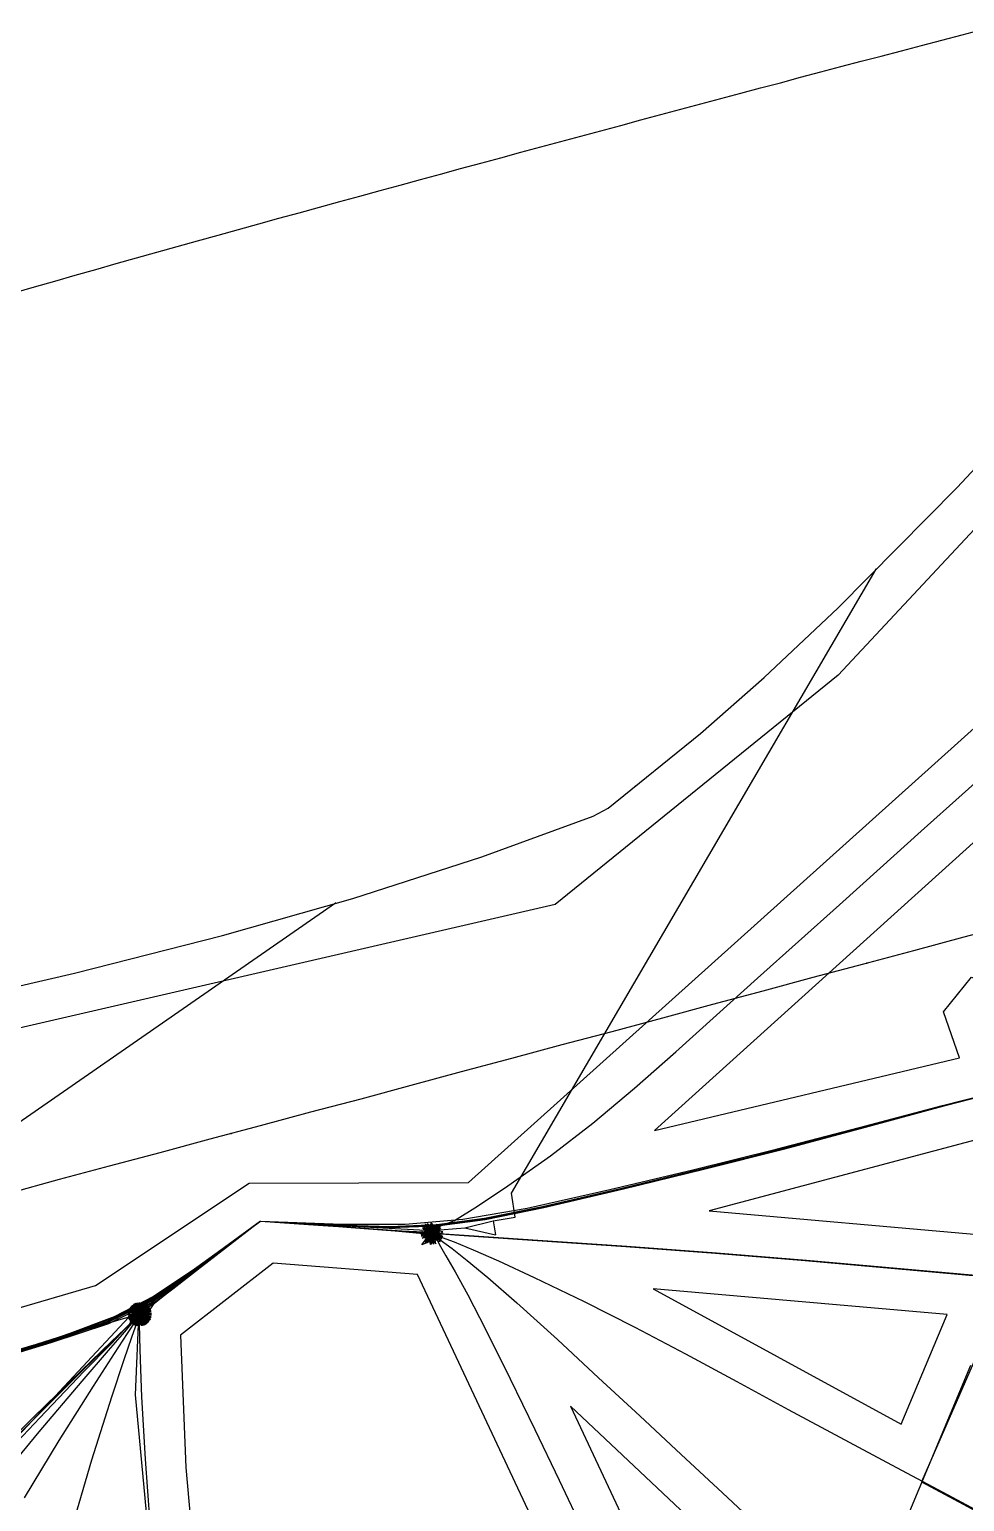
# Model space of a CAD drawing. Header units: metres. Extents: x 465982 to 489928, y 209046 to 231790.
# Drawn here: x 486139 to 487034, y 230099 to 231507 of the extents above; entities that cross this region are included whole.
import ezdxf

# ---------------------------------------------------------------- set-up
doc = ezdxf.new("R2010")
doc.units = ezdxf.units.M
for name, color, linetype in [('ANCHORS_OUTSIDE', 30, 'CONTINUOUS'), ('CELL', 1, 'CONTINUOUS'), ('GREEN_CORRIDOR_EDGES', 3, 'CONTINUOUS'), ('GREEN_CORRIDOR_PARCELS', 3, 'CONTINUOUS'), ('RAILWAY', 7, 'CONTINUOUS'), ('WOOL_ROADS_L1', 30, 'CONTINUOUS'), ('WOOL_ROADS_L2', 94, 'CONTINUOUS'), ('WOOL_THREADS', 8, 'CONTINUOUS')]:
    doc.layers.add(name, color=color, linetype=linetype)

msp = doc.modelspace()

# ---------------------------------------------------------------- linework, layer by layer
at = {"layer": 'ANCHORS_OUTSIDE'}
for p in [(486949.127, 230991.038), (486718.967, 230783.508), (486431.942, 230671.469), (486940.183, 230614.198), (486332.075, 230451.384)]:
    msp.add_point(p, dxfattribs=at)
at = {"layer": 'CELL'}
msp.add_lwpolyline([(486008.73, 230564.6), (486182.46, 230604.71), (486323.83, 230640.72), (486448.54, 230676.19), (486571.95, 230715.88), (486678.41, 230754.92), (486692.87, 230762.36), (486780.98, 230833.76), (486841.77, 230887.33), (486912.57, 230953.98), (487026.39, 231069.36), (487224.94, 231282.13)], dxfattribs=at)
at = {"layer": 'GREEN_CORRIDOR_EDGES'}
msp.add_lwpolyline([(486124.496, 231255.614), (486144.087, 231261.2), (486163.633, 231266.764), (486183.186, 231272.338), (486202.745, 231277.899), (486222.302, 231283.425), (486241.731, 231288.861), (486261.153, 231294.314), (486280.612, 231299.751), (486300.132, 231305.209), (486319.712, 231310.658), (486339.162, 231316.04), (486358.535, 231321.406), (486377.903, 231326.771), (486397.282, 231332.141), (486416.669, 231337.487), (486435.989, 231342.779), (486455.312, 231348.076), (486474.618, 231353.357), (486493.885, 231358.615), (486513.144, 231363.856), (486532.351, 231369.07), (486551.594, 231374.286), (486570.85, 231379.507), (486590.084, 231384.724), (486609.283, 231389.93), (486628.451, 231395.102), (486647.599, 231400.259), (486666.715, 231405.423), (486685.776, 231410.557), (486704.838, 231415.693), (486723.905, 231420.808), (486743.019, 231425.935), (486762.158, 231431.052), (486781.244, 231436.159), (486800.379, 231441.276), (486819.464, 231446.365), (486838.534, 231451.437), (486857.621, 231456.512), (486876.772, 231461.626), (486895.995, 231466.735), (486915.22, 231471.842), (486934.489, 231476.938), (486953.804, 231482.02), (486973.099, 231487.107), (486992.443, 231492.198), (487011.767, 231497.285), (487031.075, 231502.363), (487050.396, 231507.43)], dxfattribs=at)
at = {"layer": 'GREEN_CORRIDOR_PARCELS'}
for points in [[(485563.218, 230124.17), (485557.802, 230117.007), (486202.561, 230305.68), (486349.551, 230403.795), (486559.115, 230404.233), (487755.671, 231479.903), (487534.725, 231457.47), (487371.345, 231381.185), (486912.775, 230889.773), (486641.931, 230670.295), (485376.261, 230378.083), (485058.043, 230355.85), (484885.487, 230282.648)], [(486736.995, 230454.236), (487028.809, 230523.783), (487013.42, 230567.548), (487040.252, 230600.788), (487145.659, 230568.25), (487506.973, 231139.938), (487535.443, 231152.302), (487483.919, 231128.455)], [(487049.847, 230354.305), (487093.705, 230458.209), (486789.301, 230377.291)], [(486435.343, 229502.58), (486652.849, 229597.469), (486726.042, 229662.76), (486783.475, 229734.347), (486510.243, 230316.337), (486372.349, 230327.089), (486283.792, 230258.309), (486288.777, 230131.679), (486335.693, 229605.617)], [(486972.886, 230173.127), (487016.891, 230277.99), (486735.696, 230302.798)], [(486827.703, 229825.799), (486888.749, 229971.59), (486656.59, 230190.336)]]:
    msp.add_lwpolyline(points, close=True, dxfattribs=at)
at = {"layer": 'RAILWAY'}
msp.add_lwpolyline([(486120, 230394.2), (486167.97, 230407.51), (486215.94, 230420.46), (486264.25, 230433.07), (486312.22, 230446.02), (486360.19, 230458.98), (486408.5, 230471.93), (486456.47, 230484.54), (486504.44, 230497.49), (486552.4, 230510.45), (486600.72, 230523.4), (486648.69, 230536.36), (486696.65, 230548.96), (486744.97, 230561.92), (486792.94, 230574.87), (486840.9, 230587.83), (486888.87, 230600.78), (486937.19, 230613.39), (486985.16, 230626.34), (487033.12, 230639.3), (487081.44, 230652.25)], dxfattribs=at)
at = {"layer": 'WOOL_ROADS_L1'}
for points in [[(486215.893, 229439.632), (486298.078, 229587.753), (486240.696, 230201.287), (486244.211, 230283.607), (486360.255, 230367.509), (486524.112, 230358.534), (486555.703, 230360.851), (486582.756, 230367.802), (486603.729, 230371.067), (486600.136, 230394.153), (486949.127, 230991.038)], [(486431.942, 230671.47), (485580.674, 230080.888)]]:
    msp.add_lwpolyline(points, dxfattribs=at)
at = {"layer": 'WOOL_ROADS_L2'}
for points in [[(486555.703, 230360.851), (486584.843, 230354.392)], [(486582.756, 230367.802), (486584.843, 230354.392)], [(487077.047, 230312.186), (486992.495, 230117.868), (487129.171, 230044.75)], [(486234.357, 230275.661), (485646.327, 230102.105)], [(486234.357, 230275.661), (486101.715, 230133.56)], [(486244.211, 230283.607), (486234.357, 230275.661)], [(486234.357, 230275.661), (486243.834, 230268.743)]]:
    msp.add_lwpolyline(points, dxfattribs=at)
at = {"layer": 'WOOL_THREADS'}
for points in [[(486360.255, 230367.509), (486418.371, 230363.39), (486459.406, 230360.384), (486489.041, 230358.095), (486512.732, 230355.742), (486533.166, 230351.783), (486517.787, 230364.101), (486523.222, 230344.939), (486532.189, 230362.628), (486513.688, 230355.334), (486532.155, 230348.03), (486523.463, 230365.903), (486517.668, 230346.901), (486534.769, 230357.013), (486515.29, 230360.888), (486528.073, 230345.719), (486524.371, 230365.228), (486525.665, 230345.357), (486517.809, 230363.558), (486534.478, 230352.783), (486514.709, 230351.021), (486530.217, 230363.376), (486519.659, 230346.5), (486531.85, 230362.169), (486514.032, 230353.471), (486533.781, 230351.64), (486516.537, 230361.495), (486532.754, 230349.989), (486514.382, 230357.405), (486534.169, 230355.855), (486514.299, 230355.33), (486533.887, 230352.314), (486515.679, 230360.218), (486533.617, 230351.646), (486513.991, 230354.519), (486532.759, 230360.895), (486518.059, 230347.542), (486531.852, 230361.878), (486513.948, 230353.337), (486533.586, 230350.519), (486520.077, 230365.094), (486522.619, 230345.468), (486529.023, 230364.366), (486522.811, 230345.58), (486517.95, 230364.963), (486533.16, 230352.529), (486514.466, 230344.801), (486525.918, 230360.512), (486545.641, 230368.058), (486567.727, 230381.674), (486596.776, 230401.319), (486637.483, 230429.832), (486678.101, 230461.103), (486717.928, 230494.763), (486757.31, 230529.359), (486796.447, 230564.522), (486835.576, 230599.697), (486874.704, 230634.874), (486913.833, 230670.05), (486952.961, 230705.227), (486992.09, 230740.402), (487031.219, 230775.579), (487070.347, 230810.756)], [(486360.255, 230367.509), (486431.663, 230363.397), (486484.613, 230361.461), (486529.287, 230362.805), (486575.003, 230369.102), (486631.077, 230380.574), (486707.401, 230398.255), (486784.249, 230417.084), (486861.515, 230436.592), (486938.894, 230457.39), (487016.272, 230478.196), (487091.837, 230497.954)], [(486360.255, 230367.509), (486438.199, 230364.522), (486498.563, 230364.648), (486553.76, 230369.33), (486615.32, 230379.939), (486694.338, 230397.587), (486773.762, 230416.498), (486853.378, 230436.103), (486932.954, 230457.004), (487012.463, 230477.92), (487090.142, 230497.828)], [(486360.255, 230367.509), (486431.624, 230363.6), (486484.522, 230361.904), (486529.116, 230363.404), (486574.74, 230369.602), (486630.691, 230380.934), (486706.81, 230398.531), (486783.446, 230417.25), (486860.487, 230436.629), (486937.636, 230457.25), (487014.768, 230477.88), (487090.024, 230497.484)], [(486360.255, 230367.509), (486431.559, 230363.834), (486484.376, 230362.397), (486528.846, 230364.052), (486574.313, 230370.147), (486630.039, 230381.314), (486705.8, 230398.792), (486782.054, 230417.358), (486858.691, 230436.564), (486935.415, 230456.96), (487012.104, 230477.361), (487087.052, 230496.802)], [(486360.255, 230367.509), (486299.029, 230320.547), (486256.466, 230289.662), (486214.795, 230269.316), (486159.749, 230251.099), (486074.551, 230225.223)], [(486360.255, 230367.509), (486298.835, 230320.959), (486255.892, 230290.817), (486214.396, 230270.439), (486159.667, 230251.841), (486074.708, 230225.997)], [(486360.255, 230367.509), (486298.635, 230321.37), (486255.416, 230291.812), (486214.047, 230271.456), (486159.595, 230252.564), (486074.878, 230226.709)], [(486360.255, 230367.509), (486298.476, 230321.792), (486255.099, 230292.746), (486213.908, 230272.516), (486159.797, 230253.413), (486075.51, 230227.614)], [(486360.255, 230367.509), (486307.869, 230326.976), (486275.599, 230301.912), (486253.625, 230285.05), (486235.648, 230270.75), (486252.402, 230286.142), (486237.678, 230269.248), (486250.595, 230287.802), (486239.912, 230268.003), (486248.413, 230288.897), (486242.188, 230267.251), (486246.191, 230289.436), (486244.363, 230266.978), (486244.116, 230289.515), (486246.326, 230267.088), (486242.282, 230289.26), (486248.026, 230267.467), (486240.716, 230288.786), (486249.465, 230268.017), (486239.393, 230288.178), (486250.683, 230268.673), (486238.265, 230287.48), (486251.734, 230269.41), (486237.279, 230286.701), (486252.665, 230270.233), (486236.396, 230285.829), (486253.506, 230271.161), (486235.595, 230284.84), (486254.265, 230272.217), (486234.881, 230283.714), (486254.927, 230273.414), (486234.279, 230282.446), (486255.46, 230274.747), (486233.824, 230281.055), (486255.829, 230276.189), (486233.549, 230279.577), (486256.006, 230277.688), (486233.473, 230278.071), (486255.983, 230279.186), (486233.595, 230276.598), (486255.771, 230280.621), (486233.894, 230275.214), (486255.405, 230281.95), (486234.339, 230273.957), (486254.927, 230283.151), (486234.903, 230272.853), (486254.392, 230284.241), (486235.593, 230271.924), (486253.871, 230285.3), (486236.491, 230271.271), (486253.545, 230286.529), (486237.084, 230270.847), (486217.456, 230251.902), (486188.657, 230224.322), (486142.782, 230179.667), (486095.825, 230133.247)], [(486360.255, 230367.509), (486308.243, 230327.26), (486276.309, 230302.458), (486254.781, 230286.051), (486236.626, 230273.759), (486254.848, 230282.059), (486234.892, 230276.735), (486255.164, 230278.045), (486234.788, 230280.322), (486254.341, 230274.509), (486235.972, 230283.512), (486252.625, 230271.686), (486237.95, 230285.918), (486250.418, 230269.73), (486240.233, 230287.45), (486248.133, 230268.603), (486242.43, 230288.229), (486246.079, 230268.119), (486244.297, 230288.481), (486244.423, 230268.042), (486245.73, 230288.439), (486243.213, 230268.156), (486246.724, 230288.291), (486242.424, 230268.31), (486247.321, 230288.153), (486242.003, 230268.418), (486247.58, 230288.081), (486241.894, 230268.449), (486247.548, 230288.091), (486242.059, 230268.402), (486247.255, 230288.17), (486242.478, 230268.297), (486246.71, 230288.293), (486243.154, 230268.166), (486245.898, 230288.42), (486244.108, 230268.06), (486244.794, 230288.486), (486245.369, 230268.057), (486243.371, 230288.397), (486246.952, 230268.274), (486241.636, 230288.01), (486248.821, 230268.877), (486239.662, 230287.147), (486250.853, 230270.048), (486237.628, 230285.632), (486252.8, 230271.943), (486235.836, 230283.352), (486254.296, 230274.606), (486234.661, 230280.342), (486254.914, 230277.876), (486234.444, 230276.812), (486254.265, 230281.313), (486235.354, 230273.053), (486252.219, 230283.912), (486235.872, 230269.397), (486216.699, 230250.612), (486188.241, 230222.714), (486142.769, 230177.411), (486096.142, 230130.396)], [(486360.255, 230367.509), (486299.67, 230322.635), (486258.138, 230294.488), (486220.404, 230275.073), (486172.222, 230257.21), (486097.906, 230233.779)], [(486360.255, 230367.509), (486299.579, 230322.999), (486258.005, 230295.248), (486220.49, 230276.013), (486172.741, 230258.06), (486099.103, 230234.718)], [(486360.255, 230367.509), (486308.94, 230327.813), (486277.783, 230303.622), (486257.768, 230287.61), (486246.639, 230271.344), (486239.181, 230286.785), (486249.758, 230271.672), (486239.225, 230285.806), (486249.264, 230270.766), (486240.745, 230286.426), (486247.756, 230269.881), (486242.603, 230287.013), (486245.813, 230269.368), (486244.719, 230287.244), (486243.611, 230269.356), (486246.994, 230286.949), (486241.322, 230269.95), (486249.245, 230286.021), (486239.171, 230271.202), (486251.232, 230284.453), (486237.407, 230273.054), (486252.72, 230282.358), (486236.236, 230275.334), (486253.548, 230279.956), (486235.761, 230277.788), (486253.677, 230277.519), (486235.952, 230280.146), (486253.203, 230275.297), (486236.662, 230282.19), (486252.31, 230273.459), (486237.68, 230283.805), (486251.223, 230272.07), (486238.788, 230284.974), (486250.138, 230271.106), (486239.813, 230285.753), (486249.198, 230270.487), (486240.649, 230286.236), (486248.478, 230270.117), (486241.248, 230286.514), (486248, 230269.915), (486241.611, 230286.657), (486247.744, 230269.819), (486241.77, 230286.714), (486247.67, 230269.793), (486241.771, 230286.713), (486247.733, 230269.813), (486241.661, 230286.669), (486247.885, 230269.861), (486241.487, 230286.592), (486248.09, 230269.919), (486241.3, 230286.477), (486248.308, 230269.939), (486241.205, 230286.31), (486248.397, 230269.75), (486241.684, 230286.109), (486247.111, 230268.585), (486244.782, 230285.648), (486234.811, 230268.652), (486217.71, 230250.439), (486191.433, 230223.431), (486149.198, 230179.267), (486105.684, 230133.208)], [(486360.255, 230367.509), (486309.817, 230328.499), (486279.601, 230305.069), (486260.683, 230290.785), (486245.669, 230283.356), (486240.552, 230269.735), (486250.36, 230282.24), (486237.36, 230274.885), (486251.733, 230280.659), (486237.23, 230276.211), (486252.101, 230280.012), (486237.194, 230276.804), (486252.255, 230279.528), (486237.145, 230277.3), (486252.337, 230279.036), (486237.105, 230277.819), (486252.376, 230278.491), (486237.094, 230278.401), (486252.37, 230277.87), (486237.132, 230279.067), (486252.297, 230277.156), (486237.248, 230279.828), (486252.131, 230276.35), (486237.472, 230280.677), (486251.841, 230275.467), (486237.835, 230281.585), (486251.402, 230274.546), (486238.353, 230282.504), (486250.806, 230273.643), (486239.021, 230283.376), (486250.073, 230272.817), (486239.808, 230284.142), (486249.248, 230272.121), (486240.656, 230284.762), (486248.394, 230271.581), (486241.498, 230285.222), (486247.579, 230271.198), (486242.272, 230285.532), (486246.857, 230270.951), (486242.933, 230285.724), (486246.263, 230270.807), (486243.459, 230285.832), (486245.805, 230270.729), (486243.852, 230285.888), (486245.469, 230270.689), (486244.137, 230285.916), (486245.227, 230270.67), (486244.347, 230285.93), (486245.04, 230270.662), (486244.52, 230285.94), (486244.872, 230270.664), (486244.693, 230285.954), (486244.687, 230270.682), (486244.903, 230285.985), (486244.442, 230270.746), (486245.242, 230286.077), (486243.983, 230270.966), (486246.22, 230286.303), (486242.59, 230271.837), (486250.889, 230285.433), (486241.191, 230274.503), (486230.304, 230261.539), (486214.485, 230243.49), (486189.357, 230214.38), (486148.267, 230165.804), (486106.509, 230115.451)], [(486360.255, 230367.509), (486310.225, 230328.836), (486280.383, 230305.73), (486262.079, 230291.664), (486249.653, 230282.126), (486239.228, 230274.233), (486249.854, 230281.798), (486239.083, 230274.895), (486250.311, 230281.323), (486238.804, 230275.59), (486250.686, 230280.618), (486238.506, 230276.439), (486250.985, 230279.673), (486238.283, 230277.522), (486251.136, 230278.466), (486238.257, 230278.857), (486251.012, 230277.022), (486238.574, 230280.388), (486250.474, 230275.443), (486239.361, 230281.965), (486249.427, 230273.921), (486240.667, 230283.371), (486247.877, 230272.692), (486242.427, 230284.367), (486245.956, 230271.976), (486244.451, 230284.772), (486243.894, 230271.899), (486246.482, 230284.522), (486241.958, 230272.457), (486248.269, 230283.69), (486240.364, 230273.516), (486249.641, 230282.457), (486239.228, 230274.868), (486250.539, 230281.039), (486238.556, 230276.305), (486251.006, 230279.625), (486238.27, 230277.665), (486251.138, 230278.338), (486238.263, 230278.865), (486251.045, 230277.23), (486238.435, 230279.885), (486250.81, 230276.292), (486238.72, 230280.749), (486250.483, 230275.488), (486239.088, 230281.505), (486250.074, 230274.771), (486239.541, 230282.194), (486249.569, 230274.102), (486240.106, 230282.848), (486248.936, 230273.463), (486240.816, 230283.469), (486248.141, 230272.867), (486241.702, 230284.029), (486247.161, 230272.358), (486242.776, 230284.477), (486245.995, 230272.002), (486244.025, 230284.741), (486244.681, 230271.881), (486245.401, 230284.761), (486243.306, 230272.074), (486246.836, 230284.516), (486242.046, 230272.645), (486248.223, 230284.116), (486241.233, 230273.04), (486232.641, 230259.904), (486220.191, 230240.839), (486200.278, 230209.671), (486167.425, 230157.428), (486134.335, 230102.732)], [(486360.255, 230367.509), (486310.584, 230329.168), (486280.985, 230306.298), (486262.999, 230292.478), (486251.038, 230283.598), (486240.102, 230279.138), (486249.725, 230274.893), (486242.326, 230283.095), (486244.981, 230272.669), (486246.465, 230283.482), (486240.918, 230274.181), (486249.531, 230280.821), (486239.098, 230277.839), (486249.919, 230276.873), (486240.152, 230281.614), (486247.675, 230273.78), (486243.252, 230283.698), (486244.162, 230272.875), (486246.756, 230283.422), (486241.038, 230274.187), (486249.233, 230281.316), (486239.357, 230276.793), (486250.085, 230278.502), (486239.273, 230279.561), (486249.528, 230275.976), (486240.307, 230281.72), (486248.187, 230274.241), (486241.797, 230283.027), (486246.68, 230273.322), (486243.223, 230283.622), (486245.402, 230272.978), (486244.313, 230283.788), (486244.517, 230272.925), (486244.993, 230283.78), (486244.034, 230272.957), (486245.292, 230283.749), (486243.9, 230272.974), (486245.282, 230283.751), (486244.036, 230272.957), (486245.041, 230283.775), (486244.359, 230272.932), (486244.658, 230283.793), (486244.779, 230272.929), (486244.225, 230283.779), (486245.202, 230272.958), (486243.836, 230283.737), (486245.535, 230273.006), (486243.578, 230283.693), (486245.698, 230273.037), (486243.528, 230283.684), (486245.621, 230273.022), (486243.746, 230283.724), (486245.25, 230272.962), (486244.278, 230283.784), (486244.551, 230272.921), (486245.142, 230283.769), (486243.529, 230273.022), (486246.293, 230283.524), (486242.262, 230273.426), (486247.589, 230282.879), (486240.91, 230274.277), (486248.755, 230281.728), (486239.686, 230275.599), (486249.329, 230280.277), (486238.788, 230276.712), (486248.567, 230280.362), (486242.069, 230270.316), (486236.821, 230256.142), (486229.619, 230234.736), (486217.788, 230199.042), (486198.747, 230138.858), (486180.349, 230076.692)], [(486360.255, 230367.509), (486310.836, 230329.419), (486281.526, 230306.844), (486263.902, 230293.298), (486252.645, 230284.932), (486242.826, 230281.5), (486245.055, 230272.707), (486245.753, 230282.503), (486242.37, 230273.824), (486246.699, 230282.397), (486242.058, 230274.181), (486246.882, 230282.401), (486242.035, 230274.256), (486246.91, 230282.42), (486242.043, 230274.271), (486246.915, 230282.428), (486242.038, 230274.28), (486246.939, 230282.417), (486241.996, 230274.308), (486247.01, 230282.374), (486241.893, 230274.373), (486247.148, 230282.284), (486241.718, 230274.493), (486247.363, 230282.131), (486241.467, 230274.685), (486247.645, 230281.898), (486241.159, 230274.96), (486247.97, 230281.579), (486240.826, 230275.321), (486248.301, 230281.181), (486240.509, 230275.751), (486248.597, 230280.729), (486240.241, 230276.215), (486248.831, 230280.266), (486240.042, 230276.664), (486248.993, 230279.842), (486239.915, 230277.051), (486249.09, 230279.504), (486239.844, 230277.332), (486249.139, 230279.284), (486239.813, 230277.486), (486249.156, 230279.195), (486239.808, 230277.51), (486249.149, 230279.233), (486239.827, 230277.416), (486249.12, 230279.377), (486239.868, 230277.231), (486249.066, 230279.596), (486239.934, 230276.987), (486248.988, 230279.856), (486240.023, 230276.718), (486248.889, 230280.127), (486240.131, 230276.452), (486248.777, 230280.383), (486240.246, 230276.211), (486248.664, 230280.608), (486240.359, 230276.006), (486248.562, 230280.798), (486240.464, 230275.846), (486248.486, 230280.948), (486240.559, 230275.745), (486248.474, 230281.049), (486240.626, 230275.791), (486248.71, 230280.948), (486240.532, 230276.439), (486249.906, 230279.229), (486240.812, 230279.141), (486244.288, 230269.328), (486244.697, 230255.724), (486245.234, 230234.675), (486246.623, 230199.378), (486249.914, 230139.8), (486254.521, 230078.59)], [(486360.255, 230367.509), (486413.904, 230363.79), (486451.407, 230361.216), (486477.138, 230359.435), (486495.426, 230358.248), (486509.323, 230357.364), (486520.378, 230356.864), (486530.302, 230356.219), (486520.905, 230353.113), (486525.526, 230361.707), (486527.308, 230352.023), (486519.425, 230357.844), (486529.225, 230358.568), (486522.422, 230351.499), (486522.918, 230361.307), (486529.028, 230353.625), (486519.369, 230355.384), (486527.771, 230360.46), (486524.863, 230351.083), (486520.743, 230359.993), (486529.803, 230356.212), (486520.605, 230352.781), (486524.864, 230361.627), (486528.022, 230352.332), (486519.188, 230356.62), (486528.43, 230359.918), (486524.325, 230351.003), (486521.598, 230360.398), (486528.452, 230353.34), (486522.091, 230360.817), (486523.306, 230351.103), (486529.152, 230358.983), (486519.398, 230357.929), (486527.08, 230351.853), (486524.303, 230361.258), (486525.884, 230351.537), (486520.261, 230359.54), (486529.791, 230357.195), (486521.596, 230351.801), (486523.062, 230361.511), (486529.356, 230353.981), (486519.546, 230354.333), (486526.717, 230361.003), (486524.729, 230351.398), (486525.428, 230361.22), (486520.581, 230352.722), (486529.813, 230356.034), (486521.036, 230360.415), (486524.518, 230351.269), (486526.378, 230360.917), (486524.416, 230351.285), (486521.146, 230360.51), (486529.801, 230355.892), (486520.501, 230352.764), (486525.331, 230361.271), (486525.36, 230351.432), (486525.792, 230361.235), (486519.96, 230353.362), (486529.603, 230355.102), (486521.998, 230361.342), (486523.228, 230351.671), (486529.011, 230359.698), (486522.573, 230352.414), (486520.175, 230362.064), (486526.597, 230354.846), (486531.152, 230345.435), (486537.645, 230334.328), (486546.274, 230319.054), (486558.447, 230296.865), (486575.278, 230264.075), (486598.983, 230216.485), (486622.593, 230168.109), (486646.013, 230119.469), (486669.182, 230070.642)], [(486360.255, 230367.509), (486414.343, 230363.706), (486452.166, 230361.022), (486478.148, 230359.164), (486496.808, 230357.83), (486511.217, 230356.606), (486522.645, 230353.13), (486531.68, 230359.53), (486520.227, 230359.642), (486524.672, 230349.367), (486528.704, 230359.976), (486517.933, 230356.715), (486527.772, 230351.145), (486525.551, 230362.198), (486518.901, 230353.071), (486530.123, 230354.202), (486521.671, 230361.678), (486522.457, 230350.446), (486528.244, 230360.12), (486521.1, 230351.339), (486523.973, 230362.211), (486528.801, 230352.017), (486518.093, 230355.561), (486527.969, 230361.025), (486525.404, 230350.036), (486518.98, 230359.316), (486530.173, 230357.873), (486521.598, 230350.537), (486521.888, 230361.819), (486530.058, 230354.035), (486518.804, 230353.176), (486525.783, 230362.036), (486527.462, 230350.88), (486518.854, 230358.117), (486529.907, 230355.713), (486519.083, 230358.905), (486526.37, 230350.328), (486527.031, 230361.592), (486518.279, 230354.472), (486529.434, 230352.755), (486523.293, 230362.224), (486520.355, 230351.327), (486530.437, 230356.402), (486519.893, 230360.408), (486524.184, 230349.975), (486527.824, 230360.615), (486519.67, 230352.773), (486527.098, 230361.266), (486525.622, 230350.107), (486518.924, 230359.187), (486530.143, 230357.999), (486521.734, 230350.472), (486521.852, 230361.749), (486529.801, 230353.758), (486518.664, 230355.37), (486529.938, 230356.56), (486518.958, 230358.961), (486525.968, 230350.11), (486527.265, 230361.29), (486517.76, 230355.124), (486528.716, 230352.711), (486525.24, 230363.582), (486520.83, 230353.416), (486532.086, 230349.466), (486543.496, 230341.289), (486557.781, 230329.739), (486577.495, 230313.337), (486605.262, 230289.367), (486644.385, 230254.16), (486683.579, 230217.645), (486722.991, 230180.999), (486762.537, 230144.27), (486802.114, 230107.434), (486841.48, 230070.342)], [(486360.255, 230367.509), (486415.306, 230363.636), (486453.98, 230360.873), (486480.964, 230358.917), (486500.925, 230357.342), (486516.749, 230355.994), (486530.601, 230353.728), (486520.061, 230362.088), (486522.457, 230348.788), (486530.47, 230359.66), (486517.066, 230357.959), (486527.523, 230349.408), (486525.47, 230362.726), (486520.448, 230350.169), (486525.666, 230362.654), (486527.23, 230349.273), (486517.159, 230358.278), (486530.625, 230359.342), (486522.187, 230348.785), (486520.119, 230362.14), (486531.292, 230354.546), (486518.099, 230351.641), (486525.787, 230362.71), (486525.219, 230349.209), (486524.804, 230362.744), (486519.075, 230350.553), (486531.341, 230356.198), (486518.666, 230360.856), (486525.112, 230349.022), (486525.482, 230362.543), (486525.009, 230349.022), (486518.768, 230360.962), (486531.358, 230356.079), (486519.034, 230350.562), (486524.53, 230362.866), (486526.201, 230349.451), (486524.053, 230362.816), (486519.591, 230350.107), (486531.347, 230356.764), (486518.405, 230360.633), (486524.454, 230348.548), (486529.25, 230361.181), (486516.743, 230356.072), (486529.046, 230350.492), (486523.879, 230362.943), (486521.444, 230349.658), (486525.136, 230362.692), (486527.457, 230349.428), (486517.117, 230358.121), (486530.565, 230359.291), (486521.771, 230349.044), (486522.426, 230362.497), (486526.246, 230349.482), (486525.404, 230362.939), (486518.206, 230351.528), (486531.344, 230354.666), (486520.033, 230362.055), (486522.357, 230348.746), (486530.31, 230359.657), (486517.121, 230356.891), (486530.59, 230353.116), (486545.436, 230347.748), (486563.705, 230340.065), (486588.001, 230329.285), (486621.928, 230313.613), (486669.611, 230290.603), (486718.105, 230266.119), (486766.783, 230240.531), (486815.712, 230214.084), (486864.83, 230187.231), (486914.149, 230160.651), (486963.519, 230134.313), (487012.786, 230108.016), (487062, 230081.639)], [(486360.255, 230367.509), (486439.813, 230361.837), (486502.138, 230357.405), (486559.605, 230353.47), (486624.863, 230349.006), (486709.658, 230343.108), (486795.202, 230336.709), (486880.953, 230329.594), (486966.762, 230322.023), (487052.416, 230314.556)], [(486360.255, 230367.509), (486439.822, 230361.84), (486502.158, 230357.414), (486559.643, 230353.499), (486624.928, 230349.067), (486709.765, 230343.211), (486795.352, 230336.837), (486881.148, 230329.716), (486967.004, 230322.123), (487052.708, 230314.638)], [(486360.255, 230367.509), (486439.837, 230361.841), (486502.191, 230357.419), (486559.704, 230353.525), (486625.03, 230349.123), (486709.933, 230343.308), (486795.59, 230336.955), (486881.459, 230329.827), (486967.391, 230322.207), (487053.178, 230314.7)], [(486360.255, 230367.509), (486439.857, 230361.842), (486502.237, 230357.422), (486559.787, 230353.547), (486625.172, 230349.174), (486710.165, 230343.396), (486795.919, 230337.065), (486881.891, 230329.934), (486967.932, 230322.293), (487053.836, 230314.772)], [(486360.255, 230367.509), (486439.887, 230361.84), (486502.303, 230357.421), (486559.908, 230353.567), (486625.377, 230349.225), (486710.501, 230343.487), (486796.396, 230337.177), (486882.518, 230330.031), (486968.717, 230322.356), (487054.791, 230314.806)], [(487039.268, 230229.344), (487009.159, 230157.595), (486979.13, 230085.956)]]:
    msp.add_lwpolyline(points, dxfattribs=at)

doc.saveas('drawing.dxf')
